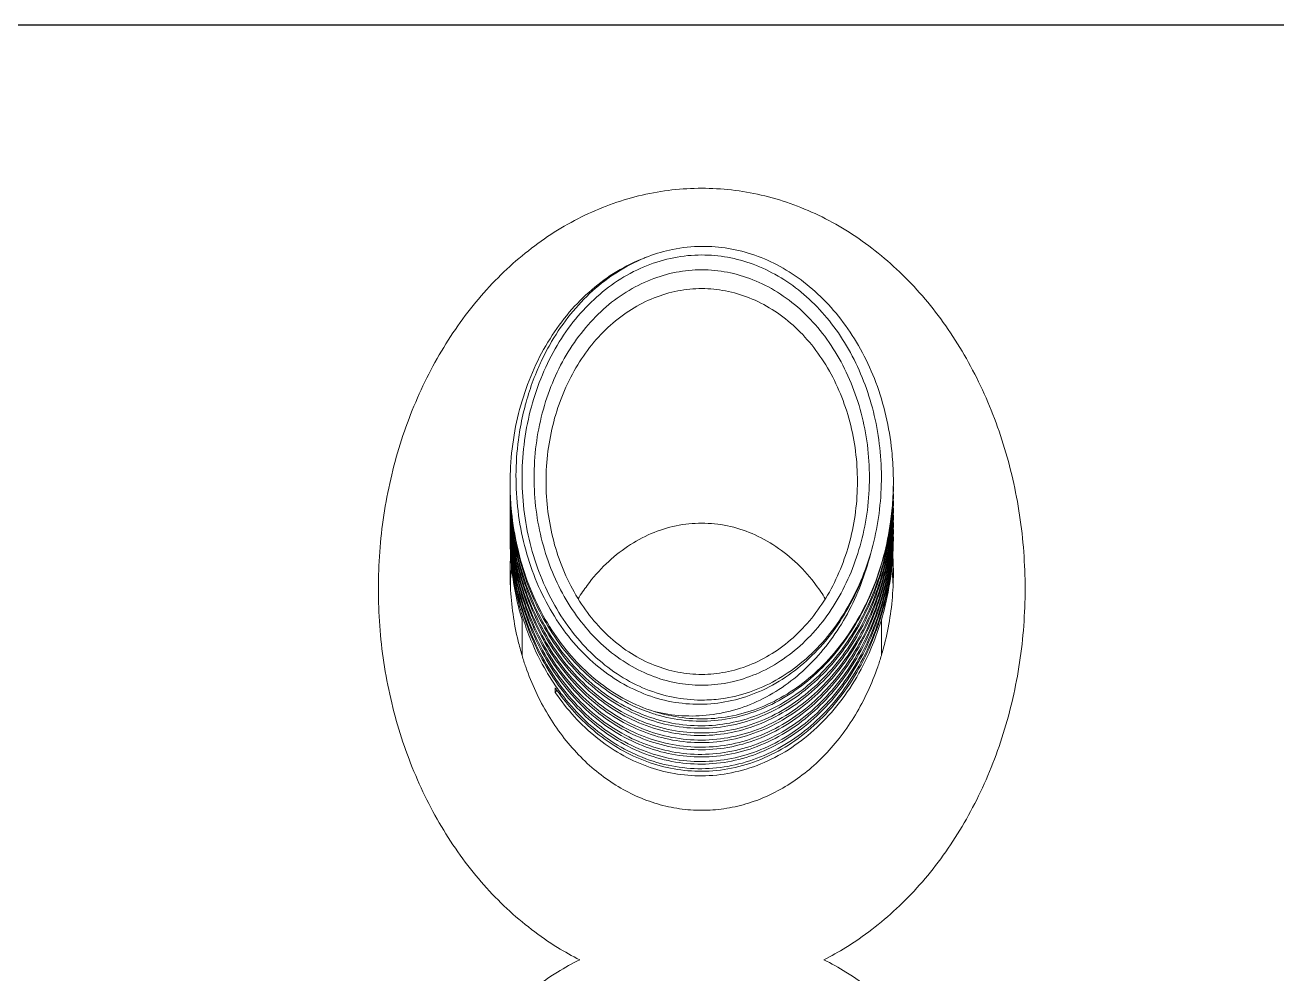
# Model space of a CAD drawing. Extents: x 3443499 to 7125205, y -1700016 to -264854.
# Drawn here: x 3697297.8 to 3697378.3, y -868055 to -867993.9 of the extents above; entities that cross this region are included whole.
import ezdxf

# ---------------------------------------------------------------- set-up
doc = ezdxf.new("R2010")
doc.units = 0
doc.header["$LTSCALE"] = 1000
doc.header["$MEASUREMENT"] = 0
for name, color, linetype in [('!校对', 2, 'CONTINUOUS'), ('LVTRY', 252, 'CONTINUOUS'), ('看线', 185, 'CONTINUOUS')]:
    doc.layers.add(name, color=color, linetype=linetype)
doc.layers.add('平面-空调预留孔', color=252, linetype='CONTINUOUS', lineweight=15)
doc.styles.add('DIM_FONT', font='SIMPLEX', dxfattribs={"width": 0.7, "bigfont": 'GBCBIG'})

# ---------------------------------------------------------------- blocks, each defined once
blk = doc.blocks.new('gdgdgdrgdfsfs')
at = {"layer": '平面-空调预留孔', "color": 252}
for p, q in [((701373.316, 763967.556), (701455.016, 763967.556)), ((701398.766, 763927.008), (701398.766, 763929.302)), ((701421.882, 763927.008), (701421.882, 763929.302)), ((701419.641, 763924.769), (701419.751, 763924.627)), ((701419.751, 763924.627), (701419.751, 763924.922))]:
    blk.add_line(p, q, dxfattribs=at)
for points, knots in [([(701402.472, 763907.429), (701401.991, 763907.672), (701400.934, 763908.264), (701399.359, 763909.35), (701397.771, 763910.697), (701396.29, 763912.219), (701394.929, 763913.904), (701393.7, 763915.737), (701392.612, 763917.704), (701391.675, 763919.786), (701390.897, 763921.967), (701390.286, 763924.227), (701389.845, 763926.548), (701389.579, 763928.909), (701389.49, 763931.291), (701389.579, 763933.673), (701389.845, 763936.034), (701390.286, 763938.355), (701390.897, 763940.615), (701391.675, 763942.796), (701392.612, 763944.878), (701393.7, 763946.844), (701394.929, 763948.678), (701396.29, 763950.363), (701397.771, 763951.885), (701399.359, 763953.232), (701401.04, 763954.391), (701402.8, 763955.353), (701404.624, 763956.11), (701406.497, 763956.656), (701408.402, 763956.985), (701409.684, 763957.058), (701410.324, 763957.058)], [0, 0, 0, 0, 1.986347, 4.428546, 6.86387, 9.291786, 11.712008, 14.124513, 16.529539, 18.927583, 21.319387, 23.705909, 26.088297, 28.467843, 30.845942, 33.224041, 35.603587, 37.985975, 40.372497, 42.764301, 45.162345, 47.567371, 49.979876, 52.400098, 54.828014, 57.263338, 59.705537, 62.153848, 64.607308, 67.064783, 69.52501, 71.986635, 71.986635, 71.986635, 71.986635]), ([(701418.177, 763907.429), (701418.658, 763907.672), (701419.715, 763908.264), (701421.29, 763909.35), (701422.877, 763910.697), (701424.358, 763912.219), (701425.719, 763913.904), (701426.949, 763915.737), (701428.037, 763917.704), (701428.973, 763919.786), (701429.751, 763921.967), (701430.363, 763924.227), (701430.804, 763926.548), (701431.07, 763928.909), (701431.159, 763931.291), (701431.07, 763933.673), (701430.804, 763936.034), (701430.363, 763938.355), (701429.751, 763940.615), (701428.973, 763942.796), (701428.037, 763944.878), (701426.949, 763946.844), (701425.719, 763948.678), (701424.358, 763950.363), (701422.877, 763951.885), (701421.29, 763953.232), (701419.609, 763954.391), (701417.849, 763955.353), (701416.024, 763956.11), (701414.151, 763956.656), (701412.246, 763956.985), (701410.965, 763957.058), (701410.324, 763957.058)], [0, 0, 0, 0, 1.986347, 4.428546, 6.86387, 9.291786, 11.712008, 14.124513, 16.529539, 18.927583, 21.319387, 23.70591, 26.088297, 28.467843, 30.845942, 33.224041, 35.603587, 37.985975, 40.372497, 42.764301, 45.162345, 47.567371, 49.979876, 52.400098, 54.828014, 57.263338, 59.705537, 62.153848, 64.607308, 67.064783, 69.52501, 71.986635, 71.986635, 71.986635, 71.986635]), ([(701399.119, 763944.565), (701399.372, 763945.229), (701399.956, 763946.515), (701401.04, 763948.26), (701402.308, 763949.786), (701403.725, 763951.062), (701405.263, 763952.072), (701406.898, 763952.801), (701408.596, 763953.237), (701409.749, 763953.326), (701410.324, 763953.32)], [0, 0, 0, 0, 2.212656, 4.442671, 6.665007, 8.870084, 11.076987, 13.286844, 15.499687, 17.711013, 17.711013, 17.711013, 17.711013]), ([(701413.741, 763952.676), (701413.235, 763952.865), (701412.106, 763953.191), (701410.951, 763953.314), (701410.324, 763953.32)], [0, 0, 0, 0, 2.024116, 4.434308, 4.434308, 4.434308, 4.434308]), ([(701410.324, 763952.766), (701409.768, 763952.766), (701408.647, 763952.666), (701406.995, 763952.213), (701405.4, 763951.46), (701403.907, 763950.42), (701402.552, 763949.117), (701401.368, 763947.582), (701400.379, 763945.848), (701399.608, 763943.951), (701399.07, 763941.934), (701398.778, 763939.841), (701398.739, 763937.717), (701398.953, 763935.609), (701399.261, 763934.246), (701399.454, 763933.584)], [0, 0, 0, 0, 2.137977, 4.300162, 6.473934, 8.64685, 10.808511, 12.957159, 15.095003, 17.223721, 19.344568, 21.460064, 23.57327, 25.687705, 27.806749, 27.806749, 27.806749, 27.806749]), ([(701410.324, 763952.766), (701410.924, 763952.766), (701412.125, 763952.65), (701413.882, 763952.132), (701415.553, 763951.283), (701417.098, 763950.122), (701418.479, 763948.678), (701419.662, 763946.985), (701420.619, 763945.085), (701421.327, 763943.023), (701421.767, 763940.85), (701421.929, 763938.618), (701421.809, 763936.382), (701421.41, 763934.197), (701420.741, 763932.115), (701419.82, 763930.188), (701418.669, 763928.462), (701417.315, 763926.978), (701415.792, 763925.773), (701414.137, 763924.876), (701412.391, 763924.307), (701410.993, 763924.132), (701410.193, 763924.135), (701409.993, 763924.142)], [0, 0, 0, 0, 2.305668, 4.607754, 6.902871, 9.188293, 11.462217, 13.723949, 15.973975, 18.213922, 20.446417, 22.674838, 24.902972, 27.134639, 29.3733, 31.621712, 33.881665, 36.153817, 38.437648, 40.731514, 43.032817, 45.33826, 46.106879, 46.106879, 46.106879, 46.106879]), ([(701422.653, 763938.099), (701422.653, 763938.351), (701422.632, 763939.381), (701422.447, 763941.173), (701421.928, 763943.401), (701421.147, 763945.496), (701420.12, 763947.417), (701418.871, 763949.125), (701417.425, 763950.583), (701415.806, 763951.761), (701414.542, 763952.383), (701413.84, 763952.641), (701413.741, 763952.676)], [0, 0, 0, 0, 0.757654, 3.085945, 5.392417, 7.698881, 10.018413, 12.34585, 14.689583, 17.061788, 19.47457, 19.869616, 19.869616, 19.869616, 19.869616]), ([(701420.606, 763946.021), (701420.413, 763946.425), (701419.86, 763947.464), (701418.798, 763948.998), (701417.371, 763950.507), (701415.771, 763951.725), (701414.524, 763952.37), (701413.835, 763952.64), (701413.741, 763952.676)], [0, 0, 0, 0, 1.420721, 3.763623, 6.123148, 8.498807, 10.888961, 11.267661, 11.267661, 11.267661, 11.267661]), ([(701410.324, 763951.812), (701409.772, 763951.812), (701408.657, 763951.705), (701407.014, 763951.225), (701405.436, 763950.424), (701403.978, 763949.324), (701402.679, 763947.956), (701401.572, 763946.355), (701400.679, 763944.558), (701400.025, 763942.608), (701399.626, 763940.555), (701399.492, 763938.45), (701399.626, 763936.346), (701400.025, 763934.292), (701400.68, 763932.342), (701401.572, 763930.546), (701402.68, 763928.945), (701403.978, 763927.578), (701405.437, 763926.477), (701407.015, 763925.676), (701408.657, 763925.196), (701409.772, 763925.09), (701410.324, 763925.09)], [0, 0, 0, 0, 2.121644, 4.280213, 6.452417, 8.61656, 10.758308, 12.884296, 15.003609, 17.115656, 19.219406, 21.318393, 23.417397, 25.521186, 27.633238, 29.752487, 31.878477, 34.020423, 36.184725, 38.356691, 40.514565, 42.635707, 42.635707, 42.635707, 42.635707]), ([(701410.324, 763925.09), (701410.876, 763925.09), (701411.992, 763925.196), (701413.635, 763925.677), (701415.212, 763926.478), (701416.671, 763927.578), (701417.969, 763928.946), (701419.077, 763930.547), (701419.969, 763932.343), (701420.623, 763934.293), (701421.023, 763936.347), (701421.157, 763938.452), (701421.022, 763940.556), (701420.623, 763942.61), (701419.969, 763944.559), (701419.076, 763946.356), (701417.968, 763947.956), (701416.67, 763949.324), (701415.211, 763950.425), (701413.634, 763951.225), (701411.991, 763951.706), (701410.876, 763951.812), (701410.324, 763951.812)], [0, 0, 0, 0, 2.121644, 4.280213, 6.452417, 8.61656, 10.758308, 12.884296, 15.003609, 17.115656, 19.219406, 21.318393, 23.417397, 25.521186, 27.633238, 29.752487, 31.878477, 34.020423, 36.184725, 38.356691, 40.514565, 42.635707, 42.635707, 42.635707, 42.635707]), ([(701410.324, 763950.602), (701409.811, 763950.602), (701408.775, 763950.503), (701407.249, 763950.057), (701405.784, 763949.313), (701404.43, 763948.291), (701403.225, 763947.02), (701402.196, 763945.534), (701401.368, 763943.866), (701400.761, 763942.055), (701400.39, 763940.149), (701400.307, 763938.845), (701400.307, 763938.195)], [0, 0, 0, 0, 1.97168, 3.975967, 5.992878, 8.002284, 9.990887, 11.964866, 13.93265, 15.893683, 17.847011, 19.795159, 19.795159, 19.795159, 19.795159]), ([(701420.341, 763938.195), (701420.341, 763938.846), (701420.258, 763940.15), (701419.888, 763942.057), (701419.28, 763943.867), (701418.451, 763945.535), (701417.423, 763947.021), (701416.217, 763948.292), (701414.863, 763949.313), (701413.398, 763950.057), (701411.873, 763950.503), (701410.837, 763950.602), (701410.324, 763950.602)], [0, 0, 0, 0, 1.949675, 3.903034, 5.864065, 7.831782, 9.805758, 11.794545, 13.804094, 15.820772, 17.824394, 19.795158, 19.795158, 19.795158, 19.795158]), ([(701421.466, 763943.831), (701421.317, 763944.309), (701421.047, 763945.052), (701420.73, 763945.763), (701420.606, 763946.021)], [0, 0, 0, 0, 1.54428, 2.452287, 2.452287, 2.452287, 2.452287]), ([(701399.119, 763944.565), (701398.863, 763943.873), (701398.432, 763942.436), (701398.096, 763940.435), (701398.014, 763939.165), (701398.001, 763938.658)], [0, 0, 0, 0, 2.29869, 4.590888, 6.111561, 6.111561, 6.111561, 6.111561]), ([(701421.688, 763943.06), (701421.684, 763943.076), (701421.616, 763943.335), (701421.541, 763943.592), (701421.466, 763943.831)], [0, 0, 0, 0, 0.0502849, 0.8206106, 0.8206106, 0.8206106, 0.8206106]), ([(701399.454, 763933.584), (701399.653, 763932.873), (701400.143, 763931.487), (701401.128, 763929.579), (701402.342, 763927.883), (701403.755, 763926.44), (701405.334, 763925.286), (701407.04, 763924.451), (701408.831, 763923.953), (701410.665, 763923.807), (701412.496, 763924.016), (701414.281, 763924.577), (701415.976, 763925.475), (701417.539, 763926.691), (701418.931, 763928.195), (701420.119, 763929.952), (701421.073, 763931.919), (701421.769, 763934.049), (701422.189, 763936.29), (701422.323, 763938.588), (701422.203, 763940.34), (701422.057, 763941.308), (701422.02, 763941.523)], [0, 0, 0, 0, 2.262925, 4.539068, 6.829778, 9.135271, 11.454619, 13.785788, 16.125833, 18.471585, 20.819815, 23.166135, 25.507131, 27.840104, 30.163447, 32.476695, 34.780544, 37.076952, 39.368911, 41.660156, 43.954719, 44.614312, 44.614312, 44.614312, 44.614312]), ([(701397.995, 763938.143), (701397.996, 763938.058), (701397.997, 763937.911), (701398, 763937.765), (701398.002, 763937.704)], [0, 0, 0, 0, 0.2554517, 0.4387181, 0.4387181, 0.4387181, 0.4387181]), ([(701400.307, 763938.195), (701400.307, 763937.545), (701400.39, 763936.24), (701400.761, 763934.334), (701401.369, 763932.523), (701402.197, 763930.855), (701403.226, 763929.369), (701404.431, 763928.099), (701405.786, 763927.077), (701407.25, 763926.333), (701408.776, 763925.887), (701409.811, 763925.789), (701410.324, 763925.789)], [0, 0, 0, 0, 1.949675, 3.903034, 5.864065, 7.831781, 9.805757, 11.794547, 13.804093, 15.820774, 17.82439, 19.795155, 19.795155, 19.795155, 19.795155]), ([(701410.324, 763925.789), (701410.837, 763925.789), (701411.873, 763925.887), (701413.399, 763926.334), (701414.864, 763927.078), (701416.218, 763928.1), (701417.424, 763929.37), (701418.452, 763930.856), (701419.28, 763932.525), (701419.888, 763934.335), (701420.258, 763936.241), (701420.341, 763937.545), (701420.341, 763938.195)], [0, 0, 0, 0, 1.971682, 3.975961, 5.992875, 8.002276, 9.990884, 11.964864, 13.932646, 15.893679, 17.847007, 19.795155, 19.795155, 19.795155, 19.795155]), ([(701398.009, 763937.157), (701398.018, 763936.907), (701398.075, 763935.906), (701398.313, 763934.17), (701398.88, 763932.012), (701399.701, 763929.969), (701400.761, 763928.091), (701402.029, 763926.435), (701403.468, 763925.04), (701405.046, 763923.926), (701406.739, 763923.108), (701408.511, 763922.605), (701409.721, 763922.487), (701410.324, 763922.484)], [0, 0, 0, 0, 0.75079, 3.007199, 5.260342, 7.551221, 9.867615, 12.185272, 14.480647, 16.777293, 19.084192, 21.41033, 23.728964, 23.728964, 23.728964, 23.728964]), ([(701410.324, 763922.319), (701409.681, 763922.323), (701408.388, 763922.456), (701406.496, 763923.03), (701404.701, 763923.964), (701403.05, 763925.229), (701401.573, 763926.801), (701400.303, 763928.653), (701399.285, 763930.73), (701398.544, 763932.969), (701398.153, 763935.012), (701398.041, 763936.297), (701398.018, 763936.785)], [0, 0, 0, 0, 2.470979, 4.964147, 7.444659, 9.884484, 12.32944, 14.792486, 17.242955, 19.652993, 22.052629, 23.519751, 23.519751, 23.519751, 23.519751]), ([(701398.032, 763937.024), (701398.061, 763936.549), (701398.185, 763935.316), (701398.58, 763933.363), (701399.296, 763931.24), (701400.261, 763929.274), (701401.452, 763927.51), (701402.843, 763925.986), (701404.401, 763924.738), (701406.092, 763923.792), (701407.879, 763923.17), (701409.72, 763922.887), (701411.574, 763922.947), (701412.793, 763923.216), (701413.391, 763923.406)], [0, 0, 0, 0, 1.427608, 3.721303, 6.022335, 8.333241, 10.655649, 12.990143, 15.336226, 17.692368, 20.056154, 22.424505, 24.793683, 27.160253, 27.160253, 27.160253, 27.160253]), ([(701398.034, 763936.952), (701398.041, 763936.834), (701398.107, 763935.933), (701398.35, 763934.262), (701398.972, 763932.026), (701399.861, 763929.933), (701400.996, 763928.035), (701402.351, 763926.374), (701403.894, 763924.99), (701405.587, 763923.915), (701407.392, 763923.173), (701409.266, 763922.781), (701411.164, 763922.749), (701412.55, 763922.991), (701413.292, 763923.209), (701413.42, 763923.25)], [0, 0, 0, 0, 0.354984, 2.710536, 5.071914, 7.441995, 9.822659, 12.214704, 14.617801, 17.030579, 19.450654, 21.874855, 24.299598, 26.721147, 27.226934, 27.226934, 27.226934, 27.226934]), ([(701413.391, 763923.406), (701414.003, 763923.596), (701415.198, 763924.093), (701416.871, 763925.164), (701418.383, 763926.529), (701419.707, 763928.156), (701420.815, 763930.008), (701421.683, 763932.045), (701422.296, 763934.228), (701422.545, 763935.914), (701422.612, 763936.85), (701422.622, 763937.016)], [0, 0, 0, 0, 2.419085, 4.806618, 7.160779, 9.5014, 11.825717, 14.130134, 16.432449, 18.750733, 19.250135, 19.250135, 19.250135, 19.250135]), ([(701398.006, 763936.323), (701398.025, 763935.718), (701398.138, 763934.316), (701398.557, 763932.164), (701399.301, 763929.936), (701400.316, 763927.877), (701401.574, 763926.046), (701403.041, 763924.482), (701404.69, 763923.214), (701406.491, 763922.276), (701408.387, 763921.7), (701409.681, 763921.567), (701410.324, 763921.563)], [0, 0, 0, 0, 1.814158, 4.214519, 6.617301, 9.049455, 11.483269, 13.902166, 16.35284, 18.843705, 21.342048, 23.812808, 23.812808, 23.812808, 23.812808]), ([(701398.011, 763936.635), (701398.033, 763936.098), (701398.144, 763934.764), (701398.544, 763932.674), (701399.285, 763930.435), (701400.303, 763928.357), (701401.573, 763926.506), (701403.05, 763924.934), (701404.701, 763923.668), (701406.496, 763922.735), (701408.388, 763922.161), (701409.681, 763922.027), (701410.324, 763922.023)], [0, 0, 0, 0, 1.611983, 4.01162, 6.421658, 8.872126, 11.335173, 13.780129, 16.219954, 18.700466, 21.193633, 23.664612, 23.664612, 23.664612, 23.664612]), ([(701410.324, 763921.858), (701409.681, 763921.862), (701408.387, 763921.996), (701406.491, 763922.571), (701404.69, 763923.51), (701403.041, 763924.777), (701401.574, 763926.341), (701400.316, 763928.173), (701399.301, 763930.231), (701398.557, 763932.459), (701398.157, 763934.516), (701398.042, 763935.818), (701398.018, 763936.325)], [0, 0, 0, 0, 2.47076, 4.969103, 7.459968, 9.910642, 12.329539, 14.763353, 17.195507, 19.598289, 21.99865, 23.519944, 23.519944, 23.519944, 23.519944]), ([(701410.324, 763922.484), (701410.968, 763922.48), (701412.263, 763922.598), (701414.162, 763923.152), (701415.965, 763924.07), (701417.617, 763925.318), (701419.081, 763926.86), (701420.335, 763928.665), (701421.347, 763930.694), (701422.091, 763932.898), (701422.48, 763934.88), (701422.596, 763936.112), (701422.622, 763936.556)], [0, 0, 0, 0, 2.472909, 4.969982, 7.45616, 9.898873, 12.308077, 14.709373, 17.113668, 19.495227, 21.877118, 23.211013, 23.211013, 23.211013, 23.211013]), ([(701422.614, 763936.262), (701422.588, 763935.868), (701422.474, 763934.688), (701422.097, 763932.756), (701421.355, 763930.547), (701420.338, 763928.503), (701419.075, 763926.685), (701417.602, 763925.14), (701415.951, 763923.896), (701414.152, 763922.983), (701412.258, 763922.432), (701410.966, 763922.315), (701410.324, 763922.319)], [0, 0, 0, 0, 1.184285, 3.559568, 5.941794, 8.362412, 10.794446, 13.209044, 15.645696, 18.125165, 20.615287, 23.081282, 23.081282, 23.081282, 23.081282]), ([(701410.324, 763922.023), (701410.966, 763922.02), (701412.258, 763922.137), (701414.152, 763922.688), (701415.951, 763923.601), (701417.602, 763924.845), (701419.075, 763926.39), (701420.338, 763928.208), (701421.355, 763930.252), (701422.097, 763932.461), (701422.482, 763934.435), (701422.596, 763935.659), (701422.622, 763936.096)], [0, 0, 0, 0, 2.465995, 4.956117, 7.435587, 9.872238, 12.286836, 14.71887, 17.139488, 19.521714, 21.896997, 23.210894, 23.210894, 23.210894, 23.210894]), ([(701413.42, 763923.25), (701413.903, 763923.402), (701414.978, 763923.828), (701416.567, 763924.773), (701418.129, 763926.101), (701419.508, 763927.709), (701420.67, 763929.561), (701421.588, 763931.611), (701422.241, 763933.811), (701422.522, 763935.545), (701422.601, 763936.521), (701422.614, 763936.723)], [0, 0, 0, 0, 1.909929, 4.314424, 6.706467, 9.0848, 11.449359, 13.801273, 16.142776, 18.477131, 19.083387, 19.083387, 19.083387, 19.083387]), ([(701398.006, 763935.863), (701398.025, 763935.258), (701398.138, 763933.855), (701398.557, 763931.703), (701399.3, 763929.479), (701400.309, 763927.43), (701401.56, 763925.603), (701403.025, 763924.036), (701404.678, 763922.762), (701406.482, 763921.819), (701408.382, 763921.241), (701409.68, 763921.107), (701410.324, 763921.103)], [0, 0, 0, 0, 1.812235, 4.218374, 6.61916, 9.033759, 11.449588, 13.878852, 16.335035, 18.831715, 21.336077, 23.812806, 23.812806, 23.812806, 23.812806]), ([(701398.012, 763935.22), (701398.035, 763934.68), (701398.149, 763933.342), (701398.554, 763931.255), (701399.294, 763929.035), (701400.301, 763926.983), (701401.555, 763925.147), (701403.026, 763923.574), (701404.68, 763922.3), (701406.484, 763921.358), (701408.383, 763920.78), (701409.68, 763920.646), (701410.324, 763920.643)], [0, 0, 0, 0, 1.620913, 4.02608, 6.417024, 8.82662, 11.264547, 13.701853, 16.157063, 18.652541, 21.155663, 23.631163, 23.631163, 23.631163, 23.631163]), ([(701410.324, 763921.398), (701409.68, 763921.402), (701408.382, 763921.536), (701406.482, 763922.114), (701404.678, 763923.057), (701403.025, 763924.331), (701401.56, 763925.898), (701400.309, 763927.726), (701399.3, 763929.774), (701398.557, 763931.998), (701398.157, 763934.055), (701398.042, 763935.359), (701398.018, 763935.865)], [0, 0, 0, 0, 2.476729, 4.981091, 7.477771, 9.933954, 12.363219, 14.779047, 17.193646, 19.594432, 22.000571, 23.519935, 23.519935, 23.519935, 23.519935]), ([(701410.324, 763920.938), (701409.68, 763920.942), (701408.383, 763921.076), (701406.484, 763921.653), (701404.68, 763922.595), (701403.026, 763923.87), (701401.555, 763925.443), (701400.301, 763927.278), (701399.294, 763929.331), (701398.554, 763931.551), (701398.156, 763933.601), (701398.042, 763934.902), (701398.018, 763935.404)], [0, 0, 0, 0, 2.4755, 4.978623, 7.4741, 9.929311, 12.366616, 14.804543, 17.21414, 19.605084, 22.01025, 23.519816, 23.519816, 23.519816, 23.519816]), ([(701402.373, 763930.654), (701402.557, 763930.951), (701403.107, 763931.762), (701404.147, 763932.947), (701405.538, 763934.071), (701407.06, 763934.897), (701408.669, 763935.401), (701409.773, 763935.514), (701410.324, 763935.514)], [0, 0, 0, 0, 1.134266, 3.220872, 5.31895, 7.426887, 9.542027, 11.660965, 11.660965, 11.660965, 11.660965]), ([(701422.614, 763935.801), (701422.589, 763935.419), (701422.477, 763934.249), (701422.104, 763932.323), (701421.362, 763930.103), (701420.34, 763928.044), (701419.066, 763926.213), (701417.586, 763924.665), (701415.935, 763923.427), (701414.146, 763922.521), (701412.258, 763921.972), (701410.967, 763921.855), (701410.324, 763921.858)], [0, 0, 0, 0, 1.149483, 3.52816, 5.922322, 8.358514, 10.809325, 13.244645, 15.670263, 18.129105, 20.610759, 23.081054, 23.081054, 23.081054, 23.081054]), ([(701410.324, 763921.563), (701410.967, 763921.559), (701412.258, 763921.677), (701414.146, 763922.226), (701415.935, 763923.132), (701417.586, 763924.37), (701419.066, 763925.918), (701420.34, 763927.749), (701421.362, 763929.807), (701422.104, 763932.027), (701422.485, 763933.996), (701422.597, 763935.21), (701422.622, 763935.635)], [0, 0, 0, 0, 2.470295, 4.951948, 7.41079, 9.836408, 12.271729, 14.722539, 17.158732, 19.552893, 21.931571, 23.210791, 23.210791, 23.210791, 23.210791]), ([(701418.275, 763930.654), (701418.092, 763930.951), (701417.541, 763931.762), (701416.501, 763932.947), (701415.11, 763934.071), (701413.589, 763934.897), (701411.979, 763935.401), (701410.876, 763935.514), (701410.324, 763935.514)], [0, 0, 0, 0, 1.134262, 3.220868, 5.318947, 7.426884, 9.542024, 11.660962, 11.660962, 11.660962, 11.660962]), ([(701422.607, 763935.247), (701422.571, 763934.733), (701422.428, 763933.453), (701421.988, 763931.447), (701421.213, 763929.298), (701420.172, 763927.312), (701418.896, 763925.553), (701417.426, 763924.068), (701415.799, 763922.886), (701414.046, 763922.026), (701412.207, 763921.506), (701410.951, 763921.394), (701410.324, 763921.398)], [0, 0, 0, 0, 1.54699, 3.86842, 6.221764, 8.6115, 11.011358, 13.393214, 15.777862, 18.170563, 20.578084, 22.988611, 22.988611, 22.988611, 22.988611]), ([(701410.324, 763921.103), (701410.951, 763921.099), (701412.207, 763921.211), (701414.046, 763921.731), (701415.799, 763922.591), (701417.426, 763923.772), (701418.896, 763925.257), (701420.172, 763927.016), (701421.213, 763929.003), (701421.988, 763931.151), (701422.444, 763933.23), (701422.588, 763934.586), (701422.622, 763935.174)], [0, 0, 0, 0, 2.410527, 4.818048, 7.210749, 9.595397, 11.977253, 14.37711, 16.766846, 19.120191, 21.441621, 23.210896, 23.210896, 23.210896, 23.210896]), ([(701410.324, 763920.643), (701410.962, 763920.639), (701412.242, 763920.754), (701414.121, 763921.296), (701415.912, 763922.196), (701417.568, 763923.433), (701419.051, 763924.979), (701420.325, 763926.805), (701421.35, 763928.858), (701422.094, 763931.068), (701422.51, 763933.194), (701422.623, 763934.576), (701422.643, 763935.172)], [0, 0, 0, 0, 2.450057, 4.910072, 7.375592, 9.814013, 12.245382, 14.692725, 17.125841, 19.517342, 21.878221, 23.668001, 23.668001, 23.668001, 23.668001]), ([(701410.324, 763920.182), (701410.966, 763920.179), (701412.259, 763920.296), (701414.154, 763920.848), (701415.954, 763921.762), (701417.608, 763923.009), (701419.082, 763924.558), (701420.345, 763926.378), (701421.358, 763928.42), (701422.098, 763930.625), (701422.54, 763932.892), (701422.646, 763934.429), (701422.652, 763935.172)], [0, 0, 0, 0, 2.467557, 4.95925, 7.440231, 9.878394, 12.301761, 14.735874, 17.15104, 19.523217, 21.900414, 24.126728, 24.126728, 24.126728, 24.126728]), ([(701422.652, 763935.632), (701422.653, 763935.676), (701422.653, 763935.731), (701422.653, 763935.786), (701422.653, 763935.797)], [0, 0, 0, 0, 0.1325191, 0.1647062, 0.1647062, 0.1647062, 0.1647062]), ([(701397.995, 763935.107), (701397.995, 763935.096), (701397.995, 763935.042), (701397.996, 763934.987), (701397.996, 763934.942)], [0, 0, 0, 0, 0.0304402, 0.164694, 0.164694, 0.164694, 0.164694]), ([(701397.996, 763934.942), (701398.003, 763934.186), (701398.108, 763932.634), (701398.553, 763930.338), (701399.297, 763928.102), (701400.322, 763926.024), (701401.597, 763924.174), (701403.081, 763922.604), (701404.737, 763921.344), (701406.526, 763920.422), (701408.405, 763919.857), (701409.685, 763919.726), (701410.324, 763919.722)], [0, 0, 0, 0, 2.264326, 4.649014, 7.063528, 9.51833, 11.985282, 14.433442, 16.884135, 19.355752, 21.816429, 24.271552, 24.271552, 24.271552, 24.271552]), ([(701398.807, 763929.467), (701398.73, 763929.716), (701398.446, 763930.721), (701398.116, 763932.436), (701398.01, 763933.925), (701397.998, 763934.615)], [0, 0, 0, 0, 0.804012, 3.201424, 5.270438, 5.270438, 5.270438, 5.270438]), ([(701398.012, 763934.762), (701398.035, 763934.223), (701398.148, 763932.889), (701398.552, 763930.803), (701399.294, 763928.572), (701400.311, 763926.504), (701401.577, 763924.659), (701403.053, 763923.089), (701404.706, 763921.824), (701406.504, 763920.89), (701408.394, 763920.319), (701409.684, 763920.186), (701410.324, 763920.182)], [0, 0, 0, 0, 1.616155, 4.01432, 6.414493, 8.85568, 11.310628, 13.74877, 16.196718, 18.681843, 21.171943, 23.63284, 23.63284, 23.63284, 23.63284]), ([(701410.324, 763920.017), (701409.685, 763920.021), (701408.405, 763920.152), (701406.526, 763920.717), (701404.737, 763921.639), (701403.081, 763922.899), (701401.597, 763924.469), (701400.322, 763926.319), (701399.297, 763928.397), (701398.553, 763930.633), (701398.15, 763932.713), (701398.037, 763934.037), (701398.014, 763934.569)], [0, 0, 0, 0, 2.455123, 4.915801, 7.387417, 9.83811, 12.286271, 14.753222, 17.208024, 19.622538, 22.007226, 23.605466, 23.605466, 23.605466, 23.605466]), ([(701410.324, 763920.478), (701409.684, 763920.481), (701408.394, 763920.614), (701406.504, 763921.185), (701404.706, 763922.119), (701403.053, 763923.385), (701401.577, 763924.955), (701400.311, 763926.799), (701399.294, 763928.867), (701398.552, 763931.098), (701398.155, 763933.148), (701398.042, 763934.443), (701398.018, 763934.944)], [0, 0, 0, 0, 2.460897, 4.950998, 7.436122, 9.88407, 12.322212, 14.777161, 17.218347, 19.61852, 22.016686, 23.51988, 23.51988, 23.51988, 23.51988]), ([(701422.614, 763934.881), (701422.588, 763934.481), (701422.473, 763933.299), (701422.094, 763931.363), (701421.35, 763929.153), (701420.325, 763927.1), (701419.051, 763925.275), (701417.568, 763923.728), (701415.912, 763922.492), (701414.121, 763921.591), (701412.242, 763921.05), (701410.962, 763920.934), (701410.324, 763920.938)], [0, 0, 0, 0, 1.203258, 3.564136, 5.955638, 8.388753, 10.836096, 13.267465, 15.705887, 18.171406, 20.631422, 23.081479, 23.081479, 23.081479, 23.081479]), ([(701422.651, 763934.877), (701422.64, 763934.173), (701422.531, 763932.674), (701422.093, 763930.442), (701421.353, 763928.245), (701420.346, 763926.217), (701419.093, 763924.407), (701417.623, 763922.857), (701415.969, 763921.606), (701414.165, 763920.686), (701412.265, 763920.132), (701410.968, 763920.013), (701410.324, 763920.017)], [0, 0, 0, 0, 2.110825, 4.494349, 6.866672, 9.253266, 11.67014, 14.092002, 16.536253, 19.023913, 21.522529, 23.996972, 23.996972, 23.996972, 23.996972]), ([(701422.636, 763934.841), (701422.614, 763934.307), (701422.501, 763932.985), (701422.098, 763930.92), (701421.358, 763928.715), (701420.345, 763926.674), (701419.082, 763924.853), (701417.608, 763923.304), (701415.954, 763922.057), (701414.154, 763921.143), (701412.259, 763920.591), (701410.966, 763920.474), (701410.324, 763920.478)], [0, 0, 0, 0, 1.6016, 3.978797, 6.350974, 8.76614, 11.200253, 13.623619, 16.061783, 18.542763, 21.034457, 23.502014, 23.502014, 23.502014, 23.502014]), ([(701421.831, 763929.421), (701421.907, 763929.666), (701422.194, 763930.66), (701422.533, 763932.389), (701422.641, 763933.9), (701422.651, 763934.615)], [0, 0, 0, 0, 0.791781, 3.175306, 5.319935, 5.319935, 5.319935, 5.319935]), ([(701422.653, 763934.615), (701422.653, 763934.013), (701422.595, 763932.805), (701422.336, 763931.021), (701422.052, 763929.866), (701421.882, 763929.302)], [0, 0, 0, 0, 1.806079, 3.614338, 5.426851, 5.426851, 5.426851, 5.426851]), ([(701413.391, 763923.406), (701412.803, 763923.26), (701411.611, 763923.075), (701409.814, 763923.125), (701408.048, 763923.499), (701406.35, 763924.187), (701404.756, 763925.173), (701403.301, 763926.433), (701402.014, 763927.938), (701400.924, 763929.655), (701400.051, 763931.543), (701399.625, 763932.896), (701399.454, 763933.584)], [0, 0, 0, 0, 2.301475, 4.59733, 6.884274, 9.158922, 11.418438, 13.660568, 15.88387, 18.087778, 20.272592, 22.439455, 22.439455, 22.439455, 22.439455]), ([(701409.993, 763924.142), (701409.593, 763924.156), (701408.594, 763924.256), (701407.024, 763924.671), (701405.338, 763925.472), (701403.772, 763926.588), (701402.365, 763927.991), (701401.15, 763929.649), (701400.157, 763931.52), (701399.659, 763932.884), (701399.454, 763933.584)], [0, 0, 0, 0, 1.538365, 3.840764, 6.13678, 8.423517, 10.698975, 12.962237, 15.213559, 17.454529, 17.454529, 17.454529, 17.454529]), ([(701397.995, 763932.314), (701397.995, 763932.61), (701398.004, 763932.99), (701398.025, 763933.368), (701398.03, 763933.451)], [0, 0, 0, 0, 0.887451, 1.137653, 1.137653, 1.137653, 1.137653]), ([(701398.064, 763933.036), (701398.086, 763932.776), (701398.197, 763931.724), (701398.437, 763930.471), (701398.706, 763929.509), (701398.767, 763929.302)], [0, 0, 0, 0, 0.784667, 3.182079, 3.845844, 3.845844, 3.845844, 3.845844]), ([(701422.653, 763932.314), (701422.653, 763932.61), (701422.644, 763932.99), (701422.624, 763933.368), (701422.619, 763933.451)], [0, 0, 0, 0, 0.887451, 1.137653, 1.137653, 1.137653, 1.137653]), ([(701398.764, 763927.007), (701398.673, 763927.312), (701398.437, 763928.182), (701398.155, 763929.655), (701398.016, 763931.129), (701397.995, 763932.018), (701397.995, 763932.314)], [0, 0, 0, 0, 0.980906, 2.758388, 4.533344, 5.420795, 5.420795, 5.420795, 5.420795]), ([(701398.057, 763932.306), (701398.065, 763932.398), (701398.076, 763932.529), (701398.089, 763932.66), (701398.093, 763932.698)], [0, 0, 0, 0, 0.2796474, 0.3942771, 0.3942771, 0.3942771, 0.3942771]), ([(701421.884, 763927.007), (701421.976, 763927.312), (701422.211, 763928.182), (701422.493, 763929.655), (701422.632, 763931.129), (701422.653, 763932.018), (701422.653, 763932.314)], [0, 0, 0, 0, 0.980906, 2.758388, 4.533344, 5.420795, 5.420795, 5.420795, 5.420795]), ([(701422.555, 763932.698), (701422.559, 763932.66), (701422.572, 763932.529), (701422.584, 763932.398), (701422.591, 763932.306)], [0, 0, 0, 0, 0.1146297, 0.3942771, 0.3942771, 0.3942771, 0.3942771]), ([(701398.807, 763929.171), (701398.961, 763928.669), (701399.403, 763927.43), (701400.316, 763925.573), (701401.593, 763923.718), (701403.079, 763922.146), (701404.731, 763920.888), (701406.517, 763919.966), (701408.396, 763919.398), (701409.682, 763919.266), (701410.324, 763919.262)], [0, 0, 0, 0, 1.616965, 4.076814, 6.549006, 9.00253, 11.450519, 13.904795, 16.373853, 18.84194, 18.84194, 18.84194, 18.84194]), ([(701410.324, 763919.557), (701409.682, 763919.561), (701408.396, 763919.693), (701406.517, 763920.261), (701404.731, 763921.184), (701403.079, 763922.441), (701401.593, 763924.013), (701400.316, 763925.868), (701399.421, 763927.688), (701398.99, 763928.885), (701398.845, 763929.345)], [0, 0, 0, 0, 2.468087, 4.937146, 7.391422, 9.839411, 12.292934, 14.765126, 17.224975, 18.710959, 18.710959, 18.710959, 18.710959]), ([(701419.687, 763924.995), (701419.906, 763925.308), (701420.508, 763926.249), (701421.231, 763927.704), (701421.66, 763928.88), (701421.807, 763929.344)], [0, 0, 0, 0, 1.258915, 3.645508, 5.14495, 5.14495, 5.14495, 5.14495]), ([(701410.324, 763917.044), (701409.846, 763917.044), (701408.89, 763917.113), (701407.476, 763917.422), (701406.1, 763917.932), (701404.781, 763918.636), (701403.536, 763919.526), (701402.384, 763920.588), (701401.338, 763921.809), (701400.414, 763923.172), (701399.624, 763924.659), (701399.097, 763925.959), (701398.839, 763926.757), (701398.764, 763927.007)], [0, 0, 0, 0, 1.836473, 3.671299, 5.502913, 7.329918, 9.151155, 10.965766, 12.773245, 14.573465, 16.366691, 18.15357, 18.954982, 18.954982, 18.954982, 18.954982]), ([(701410.324, 763917.044), (701410.802, 763917.044), (701411.758, 763917.113), (701413.173, 763917.422), (701414.549, 763917.932), (701415.868, 763918.636), (701417.112, 763919.526), (701418.265, 763920.588), (701419.31, 763921.809), (701420.234, 763923.172), (701421.024, 763924.659), (701421.552, 763925.959), (701421.81, 763926.757), (701421.884, 763927.007)], [0, 0, 0, 0, 1.836473, 3.671299, 5.502913, 7.329918, 9.151155, 10.965766, 12.773245, 14.573465, 16.366691, 18.15357, 18.954982, 18.954982, 18.954982, 18.954982]), ([(701410.324, 763919.722), (701410.968, 763919.718), (701412.265, 763919.836), (701414.165, 763920.391), (701415.969, 763921.31), (701417.623, 763922.562), (701418.84, 763923.844), (701419.486, 763924.706), (701419.687, 763924.995)], [0, 0, 0, 0, 2.474443, 4.973059, 7.460719, 9.90497, 12.326831, 13.486675, 13.486675, 13.486675, 13.486675]), ([(701419.639, 763924.76), (701419.289, 763924.264), (701418.496, 763923.276), (701417.128, 763921.986), (701415.562, 763920.912), (701413.875, 763920.125), (701412.114, 763919.654), (701410.918, 763919.553), (701410.324, 763919.557)], [0, 0, 0, 0, 2.003721, 4.235753, 6.505141, 8.806052, 11.111807, 13.394652, 13.394652, 13.394652, 13.394652]), ([(701410.324, 763919.262), (701410.918, 763919.258), (701412.114, 763919.358), (701413.875, 763919.83), (701415.562, 763920.616), (701417.128, 763921.691), (701418.541, 763923.024), (701419.37, 763924.07), (701419.751, 763924.627)], [0, 0, 0, 0, 2.282845, 4.588599, 6.889511, 9.158899, 11.390931, 13.611056, 13.611056, 13.611056, 13.611056]), ([(701410.324, 763857.806), (701409.684, 763857.806), (701408.402, 763857.879), (701406.497, 763858.208), (701404.624, 763858.754), (701402.8, 763859.511), (701401.04, 763860.473), (701399.359, 763861.633), (701397.771, 763862.979), (701396.29, 763864.501), (701394.929, 763866.186), (701393.7, 763868.02), (701392.612, 763869.986), (701391.675, 763872.069), (701390.897, 763874.249), (701390.286, 763876.51), (701389.845, 763878.831), (701389.579, 763881.192), (701389.49, 763883.573), (701389.579, 763885.955), (701389.845, 763888.316), (701390.286, 763890.637), (701390.897, 763892.897), (701391.675, 763895.078), (701392.612, 763897.161), (701393.7, 763899.127), (701394.929, 763900.96), (701396.29, 763902.645), (701397.771, 763904.168), (701399.359, 763905.514), (701400.934, 763906.601), (701401.991, 763907.192), (701402.472, 763907.435)], [0, 0, 0, 0, 2.461625, 4.921852, 7.379327, 9.832786, 12.281097, 14.723296, 17.158621, 19.586536, 22.006759, 24.419263, 26.824289, 29.222334, 31.614138, 34.00066, 36.383048, 38.762593, 41.140693, 43.518792, 45.898338, 48.280725, 50.667247, 53.059051, 55.457096, 57.862122, 60.274626, 62.694849, 65.122765, 67.558089, 70.000288, 71.986635, 71.986635, 71.986635, 71.986635]), ([(701410.324, 763857.806), (701410.965, 763857.806), (701412.246, 763857.879), (701414.151, 763858.208), (701416.024, 763858.754), (701417.849, 763859.511), (701419.609, 763860.473), (701421.29, 763861.633), (701422.877, 763862.979), (701424.358, 763864.501), (701425.719, 763866.186), (701426.949, 763868.02), (701428.037, 763869.986), (701428.973, 763872.069), (701429.751, 763874.249), (701430.363, 763876.51), (701430.804, 763878.831), (701431.07, 763881.192), (701431.159, 763883.573), (701431.07, 763885.955), (701430.804, 763888.316), (701430.363, 763890.637), (701429.751, 763892.897), (701428.973, 763895.078), (701428.037, 763897.161), (701426.949, 763899.127), (701425.719, 763900.96), (701424.358, 763902.645), (701422.877, 763904.168), (701421.29, 763905.514), (701419.715, 763906.601), (701418.658, 763907.192), (701418.177, 763907.435)], [0, 0, 0, 0, 2.461625, 4.921852, 7.379327, 9.832786, 12.281097, 14.723296, 17.158621, 19.586536, 22.006759, 24.419263, 26.824289, 29.222334, 31.614138, 34.00066, 36.383048, 38.762593, 41.140693, 43.518792, 45.898338, 48.280725, 50.667247, 53.059051, 55.457096, 57.862122, 60.274626, 62.694849, 65.122765, 67.558089, 70.000288, 71.986635, 71.986635, 71.986635, 71.986635])]:
    blk.add_open_spline(points, degree=3, knots=knots, dxfattribs=at)
for points in [[(701422.02, 763941.523), (701421.932, 763942.042), (701421.821, 763942.556), (701421.688, 763943.06)], [(701398.001, 763938.658), (701397.997, 763938.504), (701397.995, 763938.349), (701397.995, 763938.195)], [(701397.995, 763938.195), (701397.995, 763938.185), (701397.995, 763938.174), (701397.995, 763938.164)], [(701397.995, 763938.164), (701397.995, 763938.157), (701397.995, 763938.15), (701397.995, 763938.143)], [(701397.995, 763937.869), (701397.995, 763937.814), (701397.996, 763937.759), (701397.996, 763937.704)], [(701397.996, 763937.704), (701397.997, 763937.55), (701398.001, 763937.397), (701398.006, 763937.243)], [(701398.002, 763937.704), (701398.002, 763937.699), (701398.002, 763937.695), (701398.002, 763937.69)], [(701398.002, 763937.69), (701398.006, 763937.541), (701398.012, 763937.393), (701398.019, 763937.245)], [(701422.643, 763937.474), (701422.648, 763937.627), (701422.651, 763937.78), (701422.652, 763937.934)], [(701422.652, 763937.934), (701422.653, 763937.989), (701422.653, 763938.044), (701422.653, 763938.099)], [(701422.652, 763937.473), (701422.653, 763937.528), (701422.653, 763937.583), (701422.653, 763937.638)], [(701397.995, 763937.408), (701397.995, 763937.353), (701397.996, 763937.298), (701397.996, 763937.243)], [(701397.995, 763936.948), (701397.995, 763936.893), (701397.996, 763936.838), (701397.996, 763936.783)], [(701397.996, 763937.243), (701397.997, 763937.09), (701398.001, 763936.936), (701398.006, 763936.783)], [(701397.996, 763936.783), (701397.997, 763936.63), (701398.001, 763936.476), (701398.006, 763936.323)], [(701398.006, 763937.081), (701398.004, 763937.135), (701398.002, 763937.189), (701398.001, 763937.243)], [(701398.006, 763937.243), (701398.007, 763937.215), (701398.008, 763937.186), (701398.009, 763937.157)], [(701398.01, 763936.948), (701398.009, 763936.993), (701398.007, 763937.037), (701398.006, 763937.081)], [(701398.006, 763936.783), (701398.007, 763936.734), (701398.009, 763936.684), (701398.011, 763936.635)], [(701398.011, 763936.93), (701398.011, 763936.936), (701398.011, 763936.942), (701398.01, 763936.948)], [(701398.014, 763936.872), (701398.013, 763936.891), (701398.012, 763936.911), (701398.011, 763936.93)], [(701398.018, 763936.785), (701398.016, 763936.814), (701398.015, 763936.843), (701398.014, 763936.872)], [(701398.019, 763937.245), (701398.02, 763937.225), (701398.021, 763937.205), (701398.022, 763937.185)], [(701398.022, 763937.185), (701398.024, 763937.165), (701398.025, 763937.144), (701398.026, 763937.124)], [(701398.026, 763937.124), (701398.028, 763937.091), (701398.03, 763937.057), (701398.032, 763937.024)], [(701422.614, 763936.723), (701422.618, 763936.78), (701422.621, 763936.837), (701422.624, 763936.894)], [(701422.622, 763937.016), (701422.627, 763937.109), (701422.632, 763937.202), (701422.636, 763937.295)], [(701422.622, 763936.556), (701422.631, 763936.708), (701422.637, 763936.861), (701422.643, 763937.013)], [(701422.624, 763936.894), (701422.626, 763936.934), (701422.628, 763936.974), (701422.63, 763937.014)], [(701422.63, 763937.014), (701422.632, 763937.043), (701422.633, 763937.071), (701422.634, 763937.1)], [(701422.634, 763937.1), (701422.636, 763937.126), (701422.637, 763937.152), (701422.638, 763937.179)], [(701422.636, 763937.295), (701422.638, 763937.355), (701422.641, 763937.414), (701422.643, 763937.474)], [(701422.638, 763937.179), (701422.64, 763937.231), (701422.642, 763937.283), (701422.643, 763937.335)], [(701422.643, 763936.848), (701422.641, 763936.805), (701422.64, 763936.762), (701422.638, 763936.718)], [(701422.643, 763937.335), (701422.645, 763937.381), (701422.646, 763937.427), (701422.647, 763937.474)], [(701422.643, 763937.013), (701422.648, 763937.167), (701422.651, 763937.32), (701422.652, 763937.473)], [(701422.647, 763937.013), (701422.646, 763936.958), (701422.644, 763936.903), (701422.643, 763936.848)], [(701422.643, 763936.553), (701422.648, 763936.706), (701422.651, 763936.86), (701422.652, 763937.013)], [(701422.652, 763937.013), (701422.653, 763937.068), (701422.653, 763937.123), (701422.653, 763937.178)], [(701397.995, 763936.488), (701397.995, 763936.433), (701397.996, 763936.378), (701397.996, 763936.323)], [(701397.995, 763936.027), (701397.995, 763935.972), (701397.996, 763935.917), (701397.996, 763935.862)], [(701397.996, 763936.323), (701397.997, 763936.169), (701398.001, 763936.016), (701398.006, 763935.863)], [(701398.01, 763936.488), (701398.008, 763936.537), (701398.007, 763936.587), (701398.005, 763936.636)], [(701398.01, 763936.028), (701398.008, 763936.077), (701398.007, 763936.126), (701398.005, 763936.175)], [(701398.013, 763936.421), (701398.012, 763936.444), (701398.011, 763936.466), (701398.01, 763936.488)], [(701398.013, 763935.967), (701398.012, 763935.987), (701398.011, 763936.008), (701398.01, 763936.028)], [(701398.014, 763936.404), (701398.014, 763936.41), (701398.013, 763936.416), (701398.013, 763936.421)], [(701398.014, 763935.938), (701398.014, 763935.948), (701398.013, 763935.958), (701398.013, 763935.967)], [(701398.018, 763936.325), (701398.016, 763936.351), (701398.015, 763936.378), (701398.014, 763936.404)], [(701422.63, 763936.555), (701422.626, 763936.457), (701422.62, 763936.359), (701422.614, 763936.262)], [(701422.63, 763936.095), (701422.626, 763935.997), (701422.62, 763935.899), (701422.614, 763935.801)], [(701422.622, 763936.096), (701422.627, 763936.191), (701422.632, 763936.286), (701422.636, 763936.382)], [(701422.622, 763935.635), (701422.628, 763935.74), (701422.633, 763935.845), (701422.637, 763935.95)], [(701422.634, 763936.631), (701422.633, 763936.606), (701422.632, 763936.58), (701422.63, 763936.555)], [(701422.635, 763936.182), (701422.633, 763936.153), (701422.632, 763936.124), (701422.63, 763936.095)], [(701422.636, 763936.677), (701422.635, 763936.662), (701422.635, 763936.646), (701422.634, 763936.631)], [(701422.637, 763936.245), (701422.636, 763936.224), (701422.635, 763936.203), (701422.635, 763936.182)], [(701422.638, 763936.718), (701422.637, 763936.705), (701422.637, 763936.691), (701422.636, 763936.677)], [(701422.636, 763936.382), (701422.638, 763936.439), (701422.641, 763936.496), (701422.643, 763936.553)], [(701422.638, 763936.258), (701422.638, 763936.254), (701422.637, 763936.249), (701422.637, 763936.245)], [(701422.637, 763935.95), (701422.639, 763935.997), (701422.641, 763936.045), (701422.643, 763936.093)], [(701422.643, 763936.406), (701422.642, 763936.356), (701422.64, 763936.307), (701422.638, 763936.258)], [(701422.645, 763936.02), (701422.644, 763935.986), (701422.643, 763935.951), (701422.642, 763935.917)], [(701422.647, 763936.553), (701422.646, 763936.504), (701422.645, 763936.455), (701422.643, 763936.406)], [(701422.643, 763936.093), (701422.648, 763936.246), (701422.651, 763936.399), (701422.652, 763936.553)], [(701422.647, 763935.795), (701422.65, 763935.894), (701422.651, 763935.993), (701422.652, 763936.092)], [(701422.652, 763936.553), (701422.653, 763936.608), (701422.653, 763936.663), (701422.653, 763936.718)], [(701422.652, 763936.092), (701422.653, 763936.147), (701422.653, 763936.202), (701422.653, 763936.257)], [(701397.995, 763935.567), (701397.995, 763935.512), (701397.996, 763935.457), (701397.996, 763935.402)], [(701397.996, 763935.862), (701397.997, 763935.709), (701398.001, 763935.555), (701398.006, 763935.402)], [(701397.996, 763935.402), (701397.997, 763935.249), (701398.001, 763935.095), (701398.006, 763934.942)], [(701398.01, 763935.567), (701398.008, 763935.621), (701398.006, 763935.674), (701398.005, 763935.727)], [(701398.01, 763935.107), (701398.008, 763935.157), (701398.007, 763935.207), (701398.005, 763935.257)], [(701398.006, 763935.402), (701398.008, 763935.342), (701398.01, 763935.281), (701398.012, 763935.22)], [(701398.012, 763935.516), (701398.012, 763935.533), (701398.011, 763935.55), (701398.01, 763935.567)], [(701398.014, 763935.483), (701398.013, 763935.494), (701398.013, 763935.505), (701398.012, 763935.516)], [(701398.018, 763935.865), (701398.016, 763935.889), (701398.015, 763935.914), (701398.014, 763935.938)], [(701398.018, 763935.404), (701398.016, 763935.431), (701398.015, 763935.457), (701398.014, 763935.483)], [(701422.614, 763935.34), (701422.612, 763935.309), (701422.61, 763935.278), (701422.607, 763935.247)], [(701422.63, 763935.634), (701422.626, 763935.536), (701422.62, 763935.438), (701422.614, 763935.34)], [(701422.63, 763935.174), (701422.626, 763935.076), (701422.62, 763934.979), (701422.614, 763934.881)], [(701422.622, 763935.174), (701422.631, 763935.327), (701422.638, 763935.48), (701422.643, 763935.633)], [(701422.635, 763935.743), (701422.634, 763935.706), (701422.632, 763935.67), (701422.63, 763935.634)], [(701422.635, 763935.264), (701422.633, 763935.234), (701422.632, 763935.204), (701422.63, 763935.174)], [(701422.638, 763935.798), (701422.637, 763935.78), (701422.636, 763935.761), (701422.635, 763935.743)], [(701422.638, 763935.337), (701422.637, 763935.313), (701422.636, 763935.288), (701422.635, 763935.264)], [(701422.642, 763935.917), (701422.641, 763935.878), (701422.639, 763935.838), (701422.638, 763935.798)], [(701422.643, 763935.492), (701422.642, 763935.44), (701422.64, 763935.389), (701422.638, 763935.337)], [(701422.647, 763935.172), (701422.645, 763935.074), (701422.642, 763934.975), (701422.638, 763934.877)], [(701422.643, 763935.633), (701422.643, 763935.657), (701422.644, 763935.68), (701422.645, 763935.704)], [(701422.647, 763935.632), (701422.646, 763935.585), (701422.645, 763935.538), (701422.643, 763935.492)], [(701422.643, 763935.172), (701422.648, 763935.325), (701422.651, 763935.479), (701422.652, 763935.632)], [(701422.645, 763935.704), (701422.646, 763935.734), (701422.647, 763935.765), (701422.647, 763935.795)], [(701422.652, 763935.172), (701422.653, 763935.227), (701422.653, 763935.282), (701422.653, 763935.337)], [(701397.995, 763934.646), (701397.995, 763934.636), (701397.995, 763934.626), (701397.995, 763934.615)], [(701397.995, 763934.615), (701397.996, 763934.369), (701398.001, 763934.123), (701398.011, 763933.878)], [(701398.01, 763934.647), (701398.006, 763934.745), (701398.003, 763934.844), (701398.001, 763934.942)], [(701398.006, 763934.942), (701398.008, 763934.882), (701398.01, 763934.822), (701398.012, 763934.762)], [(701398.012, 763935.057), (701398.012, 763935.074), (701398.011, 763935.09), (701398.01, 763935.107)], [(701398.014, 763934.569), (701398.012, 763934.595), (701398.011, 763934.621), (701398.01, 763934.647)], [(701398.018, 763934.944), (701398.016, 763934.982), (701398.014, 763935.019), (701398.012, 763935.057)], [(701422.638, 763934.877), (701422.637, 763934.865), (701422.637, 763934.853), (701422.636, 763934.841)], [(701422.651, 763934.615), (701422.652, 763934.702), (701422.653, 763934.789), (701422.653, 763934.877)], [(701398.011, 763933.878), (701398.012, 763933.849), (701398.013, 763933.82), (701398.015, 763933.791)], [(701398.015, 763933.791), (701398.025, 763933.551), (701398.041, 763933.311), (701398.061, 763933.071)], [(701398.061, 763933.071), (701398.062, 763933.059), (701398.063, 763933.048), (701398.064, 763933.036)], [(701398.011, 763931.541), (701398.021, 763931.796), (701398.037, 763932.051), (701398.057, 763932.306)], [(701422.591, 763932.306), (701422.612, 763932.051), (701422.627, 763931.796), (701422.638, 763931.541)], [(701398.767, 763929.302), (701398.78, 763929.258), (701398.794, 763929.215), (701398.807, 763929.171)], [(701398.845, 763929.345), (701398.832, 763929.385), (701398.819, 763929.426), (701398.807, 763929.467)], [(701421.807, 763929.344), (701421.815, 763929.369), (701421.823, 763929.395), (701421.831, 763929.421)], [(701419.751, 763924.922), (701419.714, 763924.868), (701419.677, 763924.814), (701419.639, 763924.76)]]:
    blk.add_open_spline(points, degree=3, dxfattribs=at)
blk = doc.blocks.new('A$C25274923')
at = {"layer": '看线', "color": 252, "ltscale": 0.5}
blk.add_lwpolyline([(9600.001, 1750), (3700, 1750)], dxfattribs=at)
at = {"layer": '平面-空调预留孔', "color": 252, "xscale": -1}
blk.add_blockref('gdgdgdrgdfsfs', (710842.519, -762217.556), dxfattribs=at)
at = {"layer": 'LVTRY', "color": 252, "style": 'DIM_FONT', "text_generation_flag": 4, "width": 0.8, "flags": 9}
for tag, p in [('XSIZE', (10837.5, 12298.971)), ('YSIZE', (10837.5, 12298.971)), ('XSIZE', (38237.5, 12298.971)), ('YSIZE', (38237.5, 12298.971)), ('XSIZE', (38237.69, 12298.971)), ('YSIZE', (38237.69, 12298.971))]:
    blk.add_attdef(tag, p, '', height=0.5, rotation=90.00001, dxfattribs=at)
at = {"layer": 'LVTRY', "color": 252, "style": 'DIM_FONT', "width": 0.8, "flags": 9}
for tag, p in [('XSIZE', (16562.5, 12298.971)), ('YSIZE', (16562.5, 12298.971)), ('XSIZE', (43962.5, 12298.971)), ('YSIZE', (43962.5, 12298.971)), ('XSIZE', (43962.69, 12298.971)), ('YSIZE', (43962.69, 12298.971))]:
    blk.add_attdef(tag, p, '', height=0.5, rotation=89.99999, dxfattribs=at)

msp = doc.modelspace()

# ---------------------------------------------------------------- block references
at = {"layer": '!校对'}
msp.add_blockref('A$C25274923', (3687909.122, -869743.918), dxfattribs=at)

doc.saveas('drawing.dxf')
